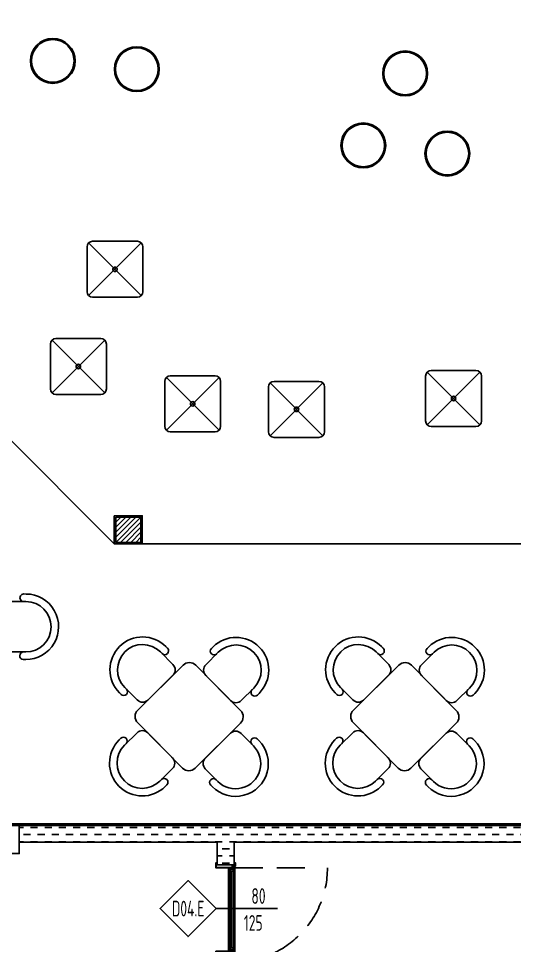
# Model space of a CAD drawing. Extents: x 58467 to 79089, y -33726 to -17391.
# Drawn here: x 75697 to 76141, y -21058 to -20231 of the extents above; entities that cross this region are included whole.
import ezdxf
from ezdxf.enums import TextEntityAlignment as Align

# ---------------------------------------------------------------- set-up
doc = ezdxf.new("R2010")
doc.units = 0
doc.header["$LTSCALE"] = 100
for name, pattern in [('DOT', [0.25, 0, -0.25]), ('HIDDEN', [0.375, 0.25, -0.125]), ('HIDDEN2', [0.1875, 0.125, -0.0625])]:
    doc.linetypes.add(name, pattern=pattern)
for name, color, linetype in [('BA_elev2', 9, 'Continuous'), ('BA_elev3', 8, 'Continuous'), ('BA_furn-mobile', 122, 'Continuous'), ('BA_hatch', 137, 'Continuous'), ('BA_mat_insul', 8, 'Continuous'), ('BA_mat_metal', 122, 'Continuous'), ('BA_mat_mortar', 145, 'Continuous'), ('BA_str_steel', 72, 'Continuous'), ('BA_symbol_no', 12, 'Continuous'), ('BA_trace_down-str', 214, 'HIDDEN2'), ('BA_wall', 4, 'Continuous')]:
    doc.layers.add(name, color=color, linetype=linetype)
doc.layers.add('BA_guide', color=230, linetype='Continuous', plot=False)
doc.styles.add('text3', font='geniso.shx', dxfattribs={"width": 0.7})
pattern_1 = [(0, (-19490.82861, 7789.42074), (0.47625, 0.2749630645), [0.3175, -0.635]), (120, (-19490.82861, 7789.42074), (-0.476249999, 0.2749630663), [0.3175, -0.635]), (60, (-19490.82861, 7789.42074), (1e-09, 0.5499261308), [-0.635, 0.3175])]

# ---------------------------------------------------------------- blocks, each defined once
blk = doc.blocks.new('6. kat kolonlar pl.')
at = {"layer": 'BA_hatch'}
h = blk.add_hatch(dxfattribs=at)
h.set_pattern_fill('ANSI31', color=256, style=0)
h.set_pattern_definition([(45, (-38689.1775, 37693.69), (-2.24506403, 2.24506403), [])])
h.paths.add_polyline_path([(111.25, 300.25), (133.75, 300.25), (133.75, 277.75), (111.25, 277.75)])
at = {"layer": 'BA_str_steel'}
for points in [[(110, 301.5), (135, 301.5), (135, 276.5), (110, 276.5)], [(111.25, 300.25), (133.75, 300.25), (133.75, 277.75), (111.25, 277.75)], [(0, 25), (25, 25), (25, 0), (0, 0)]]:
    blk.add_lwpolyline(points, close=True, dxfattribs=at)
blk = doc.blocks.new('puf')
for p, q in [((3741.73, -31801.66), (3741.73, -31761.66)), ((3746.73, -31756.66), (3786.73, -31756.66)), ((3791.73, -31761.66), (3791.73, -31801.66)), ((3786.73, -31806.66), (3746.73, -31806.66))]:
    blk.add_line(p, q)
for points in [[(3743.19, -31758.13), (3790.26, -31805.2)], [(3743.19, -31805.2), (3790.26, -31758.13)]]:
    blk.add_lwpolyline(points)
blk.add_circle((3766.73, -31781.66), 2)
for centre, start, end in [((3746.73, -31761.66), 90, 180), ((3786.73, -31761.66), 0, 90), ((3746.73, -31801.66), 180, 270), ((3786.73, -31801.66), 270, 0)]:
    blk.add_arc(centre, 5, start, end)
blk = doc.blocks.new('R2 yazı tablasız')
for radius in [20.04, 19.04]:
    blk.add_circle((0, 0), radius)
blk = doc.blocks.new('kap-penno_02')
blk.add_line((0, 0), (-55, 0))
blk.add_lwpolyline([(0, 0), (25, 25), (50, 0), (25, -25)], close=True)
at = {"color": 7, "style": 'text3', "width": 0.7}
for tag, p in [('100', (-50, 0)), ('220', (-50, -24))]:
    blk.add_attdef(tag, text='', height=14, dxfattribs=at).set_placement(p, align=Align.BOTTOM_LEFT)
blk.add_attdef('K00', text='', height=14, dxfattribs=at).set_placement((25, 0), align=Align.MIDDLE_CENTER)
blk = doc.blocks.new('*U94')
at = {"layer": 'BA_mat_insul'}
h = blk.add_hatch(dxfattribs=at)
h.set_pattern_fill('HONEY', color=256, scale=0.1)
h.set_pattern_definition(pattern_1)
h.paths.add_polyline_path([(5.64, -0.17), (74.37, -0.17), (73.8, -1.82), (6.2, -1.82)])
h = blk.add_hatch(dxfattribs=at)
h.set_pattern_fill('HONEY', color=256, scale=0.1)
h.set_pattern_definition(pattern_1)
h.paths.add_polyline_path([(5.64, -3.83), (74.37, -3.83), (73.8, -2.18), (6.2, -2.18)])
at = {"layer": 'BA_elev3', "linetype": 'HIDDEN'}
blk.add_line((2.86, 0.66), (2.86, 74.48), dxfattribs=at)
blk.add_arc((3.05, -0.4), 83.88, 0.79343, 90.13412, dxfattribs=at)
at = {"layer": 'BA_guide'}
for p, q in [((0, -15), (0, 0)), ((80, -15), (80, 0))]:
    blk.add_line(p, q, dxfattribs=at)
at = {"layer": 'BA_mat_insul'}
for points in [[(5.64, -0.17), (74.37, -0.17), (73.8, -1.82), (6.2, -1.82)], [(5.64, -3.83), (74.37, -3.83), (73.8, -2.18), (6.2, -2.18)]]:
    blk.add_lwpolyline(points, close=True, dxfattribs=at)
at = {"layer": 'BA_mat_metal'}
for p, q in [((55.5, 0.85), (1.8, 0.85)), ((1.8, -1.05), (1.8, 0.85)), ((55.5, 0.73), (1.92, 0.73)), ((1.92, -0.93), (1.92, 0.73)), ((4.12, 0.55), (4.12, -2)), ((5.44, 0.55), (4.12, 0.55)), ((4.12, 0.55), (4.12, -2)), ((4.24, 0.45), (4.24, -2)), ((5.44, 0.45), (4.24, 0.45)), ((4.24, 0.45), (4.24, -2)), ((4.54, 0.33), (4.54, -0.07)), ((5.49, 0.33), (4.54, 0.33)), ((5.44, 0.55), (5.44, 0.45)), ((55.5, 0.53), (5.49, 0.53)), ((5.49, 0.53), (5.49, 0.33)), ((55.5, 0.85), (78.2, 0.85)), ((55.5, 0.73), (78.08, 0.73)), ((55.5, 0.53), (74.51, 0.53)), ((74.51, 0.53), (74.51, 0.33)), ((74.51, 0.33), (75.46, 0.33)), ((74.56, 0.55), (75.88, 0.55)), ((74.56, 0.55), (74.56, 0.45)), ((74.56, 0.45), (75.76, 0.45)), ((75.46, 0.33), (75.46, -0.07)), ((75.76, 0.45), (75.76, -2)), ((75.76, 0.45), (75.76, -2)), ((75.88, 0.55), (75.88, -2)), ((75.88, 0.55), (75.88, -2)), ((78.08, -0.93), (78.08, 0.73)), ((78.2, -1.05), (78.2, 0.85)), ((2.9, -1.05), (1.8, -1.05)), ((2.9, -0.93), (1.92, -0.93)), ((3.92, -0.76), (2.7, -0.76)), ((2.7, -0.88), (2.7, -0.76)), ((3.8, -0.88), (2.7, -0.88)), ((2.9, -1.05), (2.9, -0.93)), ((3.8, -4.85), (3.8, -0.88)), ((76.2, -4.85), (3.8, -4.85)), ((3.92, -4.73), (3.92, -0.76)), ((76.08, -4.73), (3.92, -4.73)), ((4.12, -4.55), (4.12, -2)), ((5.44, -4.55), (4.12, -4.55)), ((4.24, -4.45), (4.24, -2)), ((5.44, -4.45), (4.24, -4.45)), ((55.5, -0.07), (4.54, -0.07)), ((75.46, -3.93), (4.54, -3.93)), ((4.54, -4.33), (4.54, -3.93)), ((5.49, -4.33), (4.54, -4.33)), ((4.76, -0.1), (4.76, -0.12)), ((5.51, -0.1), (4.76, -0.1)), ((5.5, -0.12), (4.76, -0.12)), ((5.5, -3.88), (4.76, -3.88)), ((4.76, -3.9), (4.76, -3.88)), ((5.51, -3.9), (4.76, -3.9)), ((5.44, -4.55), (5.44, -4.45)), ((5.49, -4.53), (5.49, -4.33)), ((74.51, -4.53), (5.49, -4.53)), ((5.5, -0.12), (6.12, -1.94)), ((5.5, -3.88), (6.12, -2.06)), ((5.51, -0.1), (6.13, -1.92)), ((5.51, -3.9), (6.13, -2.08)), ((6.12, -1.94), (73.88, -1.94)), ((6.12, -2.06), (73.88, -2.06)), ((6.13, -1.92), (73.87, -1.92)), ((6.13, -2.08), (73.87, -2.08)), ((55.5, -0.07), (75.46, -0.07)), ((74.49, -0.1), (73.87, -1.92)), ((74.49, -3.9), (73.87, -2.08)), ((74.5, -0.12), (73.88, -1.94)), ((74.5, -3.88), (73.88, -2.06)), ((74.49, -0.1), (75.24, -0.1)), ((74.49, -3.9), (75.24, -3.9)), ((74.5, -0.12), (75.24, -0.12)), ((74.5, -3.88), (75.24, -3.88)), ((74.51, -4.33), (75.46, -4.33)), ((74.51, -4.53), (74.51, -4.33)), ((74.56, -4.55), (74.56, -4.45)), ((74.56, -4.45), (75.76, -4.45)), ((74.56, -4.55), (75.88, -4.55)), ((75.24, -0.1), (75.24, -0.12)), ((75.46, -4.33), (75.46, -3.93)), ((75.76, -4.45), (75.76, -2)), ((75.88, -4.55), (75.88, -2)), ((76.08, -0.76), (77.3, -0.76)), ((76.08, -4.73), (76.08, -0.76)), ((76.2, -0.88), (77.3, -0.88)), ((76.2, -4.85), (76.2, -0.88)), ((77.1, -1.05), (77.1, -0.93)), ((77.1, -0.93), (78.08, -0.93)), ((77.1, -1.05), (78.2, -1.05)), ((77.3, -0.88), (77.3, -0.76))]:
    blk.add_line(p, q, dxfattribs=at)
for points in [[(-1.5, 0.25), (-1.7, 0.25), (-1.7, 1.25), (1.3, 1.25), (1.3, -1.55), (2.8, -1.55), (2.8, -16.25), (-1.7, -16.25), (-1.7, -15.25), (-1.5, -15.25), (-1.5, -16.05), (2.6, -16.05), (2.6, -1.75), (1.1, -1.75), (1.1, 1.05), (-1.5, 1.05)], [(81.5, 0.25), (81.7, 0.25), (81.7, 1.25), (78.7, 1.25), (78.7, -1.55), (77.2, -1.55), (77.2, -16.25), (81.7, -16.25), (81.7, -15.25), (81.5, -15.25), (81.5, -16.05), (77.4, -16.05), (77.4, -1.75), (78.9, -1.75), (78.9, 1.05), (81.5, 1.05)]]:
    blk.add_lwpolyline(points, close=True, dxfattribs=at)
blk = doc.blocks.new('setyhy')
for points in [[(58825.77, -21798.33, 1), (58830.56, -21793.58), (58829.15, -21792.15, 1), (58787.58, -21833.31), (58789, -21834.74, 1), (58793.8, -21829.99)], [(58906.2, -21830.53, 1), (58910.95, -21835.33), (58912.39, -21833.91, 1), (58871.22, -21792.35), (58869.79, -21793.76, 1), (58874.54, -21798.56)], [(58825.23, -21910.74, -1), (58829.98, -21915.53), (58828.55, -21916.95, -1), (58787.38, -21875.38), (58788.81, -21873.97, -1), (58793.56, -21878.76)], [(58905.97, -21879.3, -1), (58910.77, -21874.55), (58912.18, -21875.98, -1), (58870.62, -21917.15), (58869.2, -21915.72, -1), (58874, -21910.97)]]:
    blk.add_lwpolyline(points, format="xyb")
for points in [[(58835.39, -21817.63, 0.414214), (58835.43, -21808.09), (58824.35, -21796.9, 1), (58792.38, -21828.56), (58803.46, -21839.75, 0.414214), (58813.01, -21839.8)], [(58886.9, -21840.15, 0.414214), (58896.45, -21840.2), (58907.64, -21829.12, 1), (58875.97, -21797.14), (58864.78, -21808.23, 0.414214), (58864.73, -21817.77)], [(58803.95, -21848.77), (58844.45, -21808.66, -0.414214), (58855.76, -21808.71), (58895.87, -21849.21, -0.414214), (58895.82, -21860.53), (58855.32, -21900.64, -0.414214), (58844.01, -21900.58), (58803.89, -21860.08, -0.414214)], [(58835.03, -21891.52, -0.414214), (58834.99, -21901.07), (58823.8, -21912.15, -1), (58792.13, -21880.18), (58803.32, -21869.1, -0.414214), (58812.87, -21869.14)], [(58886.76, -21869.5, -0.414214), (58896.3, -21869.54), (58907.39, -21880.73, -1), (58875.41, -21912.4), (58864.33, -21901.21, -0.414214), (58864.38, -21891.66)]]:
    blk.add_lwpolyline(points, format="xyb", close=True)

msp = doc.modelspace()

# ---------------------------------------------------------------- hatches: boundary and pattern name
at = {"layer": 'BA_hatch'}
h = msp.add_hatch(dxfattribs=at)
h.set_pattern_fill('AR-SAND', color=256, scale=0.05, style=0)
h.set_pattern_definition([(37.5, (32883.7307, 12448.2046), (-0.080001565, 2.44706619), [0, -1.9304, 0, -2.159, 0, -2.06375]), (7.5, (32883.7307, 12448.2046), (2.24761642, 3.5841255), [0, -1.0414, 0, -1.7399, 0, -0.66675]), (327.5, (32882.1686, 12448.2046), (3.95496185, 0.00718592), [0, -0.635, 0, -2.286, 0, -2.9845]), (317.5, (32882.1686, 12448.2046), (3.81778226, 1.11464662), [0, -0.3175, 0, -1.4986, 0, -1.7145])])
h.paths.add_polyline_path([(76172.59, -20951.06), (76871.59, -20951.06), (76871.59, -19751.56), (76870.09, -19751.56), (76870.09, -20949.56), (75673.09, -20949.56), (75673.09, -20951.06)])
at = {"layer": 'BA_hatch', "ltscale": 0.5}
h = msp.add_hatch(dxfattribs=at)
h.set_pattern_fill('DASH', color=256, scale=2, style=0)
h.set_pattern_definition([(0, (32883.7307, 12448.2046), (6.35, 6.35), [6.35, -6.35])])
h.paths.add_polyline_path([(75698.09, -20951.06), (76162.59, -20951.06), (76162.59, -20966.06), (75890.09, -20966.06), (75890.09, -20986.06), (75875.09, -20986.06), (75875.09, -20966.06), (75698.09, -20966.06)])

# ---------------------------------------------------------------- linework, layer by layer
at = {"layer": 'BA_elev2'}
msp.add_lwpolyline([(76021.67, -19628.86), (76021.67, -19628.86), (76021.67, -19726.56), (75581.09, -19726.56), (75581.09, -20497.56), (75783.09, -20699.56), (76165.09, -20699.56), (76165.09, -20699.56)], dxfattribs=at)
at = {"layer": 'BA_mat_mortar'}
msp.add_lwpolyline([(76172.59, -20951.06), (76172.59, -20951.06), (76871.59, -20951.06), (76871.59, -19751.56), (76870.09, -19751.56), (76870.09, -20949.56), (75673.09, -20949.56), (75673.09, -20951.06), (76172.59, -20951.06)], dxfattribs=at)
at = {"layer": 'BA_wall'}
for p, q in [((75698.09, -20951.06), (76749.09, -20951.06)), ((75698.09, -20966.06), (75875.09, -20966.06)), ((75890.09, -20966.06), (76162.59, -20966.06)), ((75875.09, -20986.06), (75890.09, -20986.06))]:
    msp.add_line(p, q, dxfattribs=at)
for points in [[(75875.09, -20966.06), (75875.09, -20986.06)], [(75890.09, -20986.06), (75890.09, -20966.06)]]:
    msp.add_lwpolyline(points, dxfattribs=at)

# ---------------------------------------------------------------- block references
at = {"layer": 'BA_furn-mobile'}
for name, p in [('R2 yazı tablasız', (75728.07, -20268.42)), ('R2 yazı tablasız', (75803.21, -20275.78)), ('R2 yazı tablasız', (76043.07, -20279.53)), ('R2 yazı tablasız', (76005.66, -20343.81)), ('R2 yazı tablasız', (76080.8, -20351.17)), ('puf', (72016.96, 11327.22)), ('puf', (71984.23, 11240.42)), ('puf', (72319.62, 11211.89)), ('puf', (72086.42, 11207.14)), ('puf', (72179.21, 11202.18))]:
    msp.add_blockref(name, p, dxfattribs=at)
for p, rotation in [((132711.76, 5386.26), 224.9999999999999), ((97704.62, 37996.01), 270), ((97897.43, 37996.01), 270)]:
    msp.add_blockref('setyhy', p, dxfattribs=dict(at, rotation=rotation))
at = {"layer": 'BA_mat_metal', "lineweight": -3, "rotation": 270}
msp.add_blockref('*U94', (75890.09, -20986.06), dxfattribs=at)
at = {"layer": 'BA_symbol_no'}
ref = msp.add_blockref('kap-penno_02', (75874.07, -21025.23), dxfattribs=dict(at, xscale=-1))
ref.add_attrib('K00', 'D04.E', dxfattribs={"layer": '0', "color": 7, "height": 14, "style": 'text3', "width": 0.7}).set_placement((75849.07, -21025.23), align=Align.MIDDLE_CENTER)
ref.add_attrib('220', '125', dxfattribs={"layer": '0', "color": 7, "height": 14, "style": 'text3', "width": 0.7}).set_placement((75898.87, -21049.23), align=Align.BOTTOM_LEFT)
ref.add_attrib('100', '80', dxfattribs={"layer": '0', "color": 7, "height": 14, "style": 'text3', "width": 0.7}).set_placement((75905.63, -21025.23), align=Align.BOTTOM_LEFT)
at = {"layer": 'BA_trace_down-str', "linetype": 'DOT', "ltscale": 0.1, "transparency": 33554687}
msp.add_blockref('6. kat kolonlar pl.', (75673.09, -20976.06), dxfattribs=at)

doc.saveas('drawing.dxf')
